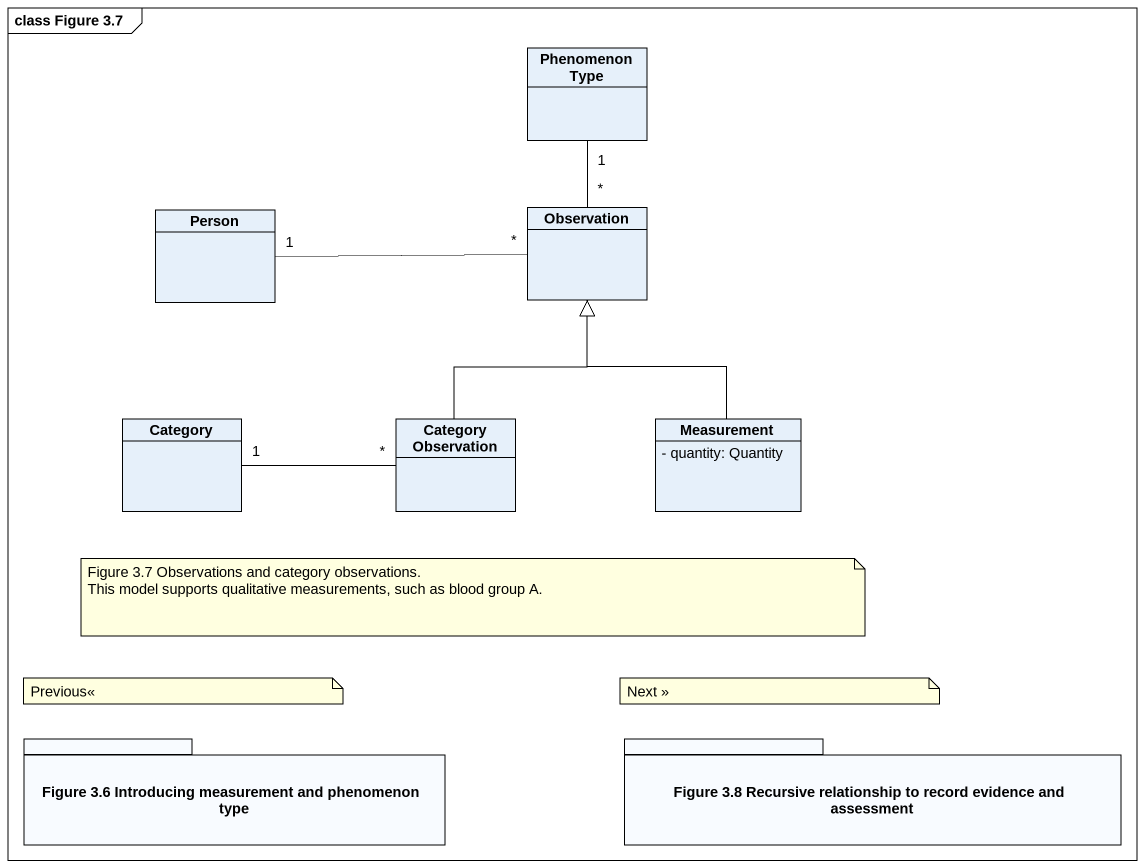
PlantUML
@startuml
mainframe class Figure 3.7
hide circle
hide empty members
skinparam classAttributeIconSize 0
class "Phenomenon Type" as Phenomenon_Type
class "Person" as Person_
class Observation
class Category
class "Category Observation" as Category_Observation
class Measurement {
  - quantity: Quantity
}
package "Figure 3.6 Introducing measurement and phenomenon type" as Figure_3_6_Introducing {
}
package "Figure 3.8 Recursive relationship to record evidence and assessment" as Figure_3_8_Recursive {
}
Phenomenon_Type "1" -- "*" Observation
Person_ "1" -right- "*" Observation
Category "1" -right- "*" Category_Observation
Category_Observation -up-|> Observation
Measurement -up-|> Observation
note as N1
  Figure 3.7 Observations and category observations.
  This model supports qualitative measurements, such as blood group A.
end note
note as N2
  Previous<<
end note
note as N3
  Next >>
end note
@enduml
